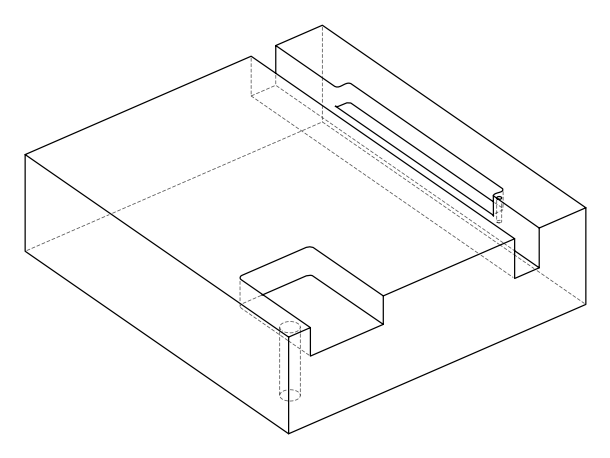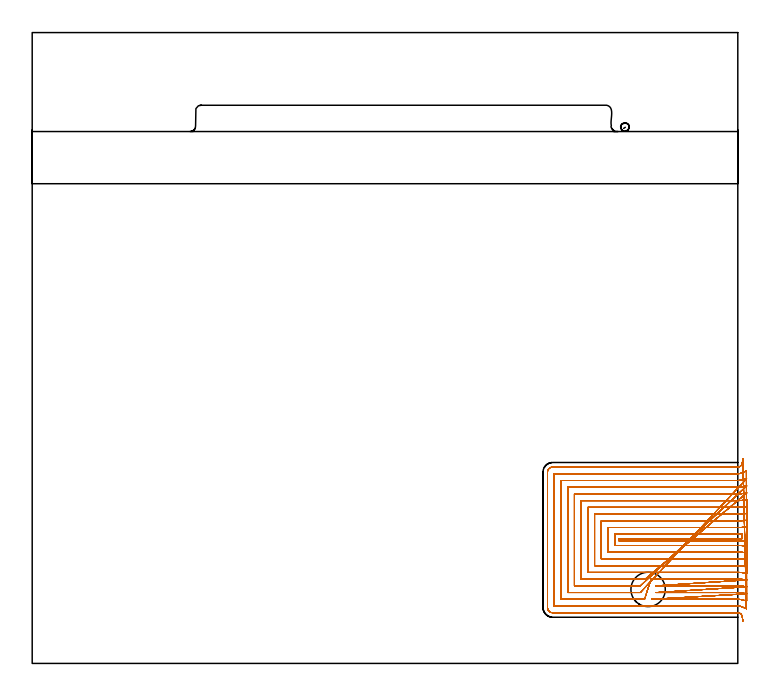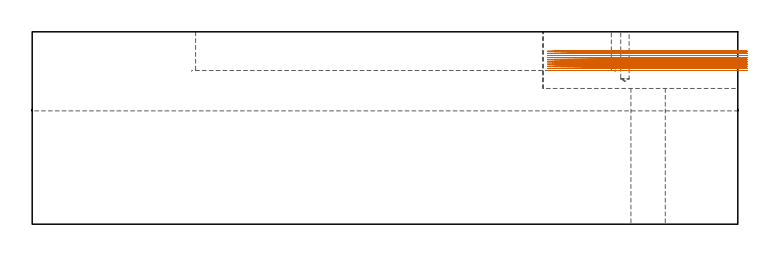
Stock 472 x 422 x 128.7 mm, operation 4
(PLAN: 6 operations, 5 tool changes, 409.7 min)
(1 SPOT_DRILL | STEP1POCKET | NXT0321_9005460120000 | 0.03 min | 0 mm3)
(2 INDEXABLE_INSERT_DRILL_THROUGH_HOLE_FROM_SOLID | STEP1HOLE | NXT0302_017 | 0.39 min | 53388 mm3)
(3 DRILL_BLIND_HOLE_INTO_CENTER | STEP1POCKET | UGT0301_179 | 0.14 min | 775 mm3)
(4 MILL_OPEN_POCKET | POCKET_OPEN | NXT0201_008 | Follow Part, ap 1.5, ae 75% | 379.25 min | 891523 mm3)
(5 MILL_SLOT | SLOT_PARTIAL_RECTANGULAR | NXT0201_011 | Follow Part, ap 3, ae 75% | 21.2 min | 156658 mm3)
(6 MILL_RECTANGULAR_SLOT | SLOT_RECTANGULAR | UGT0201_004 | Follow Part, ap 8, ae 75% | 8.71 min | 444742 mm3)
(TOOL NXT0321_9005460120000 | NC Spot Drill, 142deg, 12mm, Carbide, Uncoated | D12 PA142 FL30 Z2)
(TOOL NXT0302_017 | Index. Insert Drill 23mm [880-D2300L25-05] | D23 PA176 FL115 Z2)
(TOOL UGT0301_179 | Twist Drill 5.6 mm | D5.6 PA118 FL55 Z2)
(TOOL NXT0201_008 | ENDMILL 6mm [2P460-0600-NA 1630] | D6 FL26 Z6)
(TOOL NXT0201_011 | ENDMILL 12mm [2P460-1200-NA 1630] | D12 FL38 Z6)
(TOOL UGT0201_004 | End Mill 32 mm | D32 FL53 Z6)
(OP 4 MILL_OPEN_POCKET, part 2 of 2)
G0 X477.995 Y81.635 Z115.75
G1 X475. Y81.812
G3 X472. Y81.9 R51. F500.
G1 X392.7
Y83.4
X472.
G3 X475. Y83.488 R51.
G1 Y86.494
G2 X472. Y86.4 R48.
G1 X389.7
Y78.9
X472.
G2 X475. Y78.806 R48.
G1 X477.994 Y78.619 F250.
X477.993 Y91.21
X475. Y91.004
G2 X472. Y90.9 R43.5 F500.
G1 X385.2
Y74.4
X472.
G2 X475. Y74.296 R43.5
G1 X477.993 Y74.09 F250.
X477.991 Y95.746
X475. Y95.516
G2 X472. Y95.4 R39. F500.
G1 X380.7
Y69.9
X472.
G2 X475. Y69.784 R39.
G1 X477.991 Y69.554 F250.
X477.989 Y100.292
X475. Y100.031
G2 X472. Y99.9 R34.5 F500.
G1 X376.2
Y65.4
X472.
G2 X475. Y65.269 R34.5
G1 X477.989 Y65.008 F250.
X477.985 Y104.85
X475. Y104.55
G2 X472. Y104.4 R30. F500.
G1 X371.7
Y60.9
X472.
G2 X475. Y60.75 R30.
G1 X477.985 Y60.45 F250.
X477.979 Y109.43
X475. Y109.077
G2 X472. Y108.9 R25.5 F500.
G1 X367.2
Y56.4
X407.056
X410.056 F250.
X477.969 Y114.044 F500.
X475. Y113.615 F250.
G2 X472. Y113.4 R21. F500.
G1 X362.7
Y51.9
X403.853
X406.853 F250.
X477.95 Y118.72 F500.
X475. Y118.175 F250.
G2 X472. Y117.9 R16.5 F500.
G1 X358.2
Y47.4
X403.77
X406.77 F250.
X477.905 Y123.531 F500.
X475. Y122.781 F250.
G2 X472. Y122.4 R12. F500.
G1 X353.7
Y42.9
X406.645
X409.645 F250.
X413.955 Y56.4 F500.
X416.955 F250.
X472. F500.
G2 X475. Y56.223 R25.5
G1 X477.979 Y55.87 F250.
X417.148 Y51.9 F500.
X420.148 F250.
X472. F500.
G2 X475. Y51.685 R21.
G1 X477.969 Y51.256 F250.
X417.23 Y47.4 F500.
X420.23 F250.
X472. F500.
G2 X475. Y47.125 R16.5
G1 X477.95 Y46.58 F250.
X414.349 Y42.9 F500.
X417.349 F250.
X472. F500.
G2 X475. Y42.519 R12.
G1 X477.905 Y41.769 F250.
X477.75 Y128.726
X475. Y127.526
G2 X472. Y126.9 R7.5 F500.
G1 X349.2
Y38.4
X472.
G2 X475. Y37.774 R7.5
G1 X477.75 Y36.574 F250.
X475.393 Y136.947
X474.97 Y133.977
G2 X472. Y131.4 R3. F500.
G1 X348.2
G3 X344.7 Y127.9 R3.5
G1 Y37.4
G3 X348.2 Y33.9 R3.5
G1 X472.
G2 X474.97 Y31.323 R3.
G1 X475.393 Y28.353 F250.
G0 X477.995 Y81.635 Z114.311
G1 X475. Y81.812
G3 X472. Y81.9 R51. F500.
G1 X392.7
Y83.4
X472.
G3 X475. Y83.488 R51.
G1 Y86.494
G2 X472. Y86.4 R48.
G1 X389.7
Y78.9
X472.
G2 X475. Y78.806 R48.
G1 X477.994 Y78.619 F250.
X477.993 Y91.21
X475. Y91.004
G2 X472. Y90.9 R43.5 F500.
G1 X385.2
Y74.4
X472.
G2 X475. Y74.296 R43.5
G1 X477.993 Y74.09 F250.
X477.991 Y95.746
X475. Y95.516
G2 X472. Y95.4 R39. F500.
G1 X380.7
Y69.9
X472.
G2 X475. Y69.784 R39.
G1 X477.991 Y69.554 F250.
X477.989 Y100.292
X475. Y100.031
G2 X472. Y99.9 R34.5 F500.
G1 X376.2
Y65.4
X472.
G2 X475. Y65.269 R34.5
G1 X477.989 Y65.008 F250.
X477.985 Y104.85
X475. Y104.55
G2 X472. Y104.4 R30. F500.
G1 X371.7
Y60.9
X472.
G2 X475. Y60.75 R30.
G1 X477.985 Y60.45 F250.
X477.979 Y109.43
X475. Y109.077
G2 X472. Y108.9 R25.5 F500.
G1 X367.2
Y56.4
X407.056
X410.056 F250.
X477.969 Y114.044 F500.
X475. Y113.615 F250.
G2 X472. Y113.4 R21. F500.
G1 X362.7
Y51.9
X403.853
X406.853 F250.
X477.95 Y118.72 F500.
X475. Y118.175 F250.
G2 X472. Y117.9 R16.5 F500.
G1 X358.2
Y47.4
X403.77
X406.77 F250.
X477.905 Y123.531 F500.
X475. Y122.781 F250.
G2 X472. Y122.4 R12. F500.
G1 X353.7
Y42.9
X406.645
X409.645 F250.
X413.955 Y56.4 F500.
X416.955 F250.
X472. F500.
G2 X475. Y56.223 R25.5
G1 X477.979 Y55.87 F250.
X417.148 Y51.9 F500.
X420.148 F250.
X472. F500.
G2 X475. Y51.685 R21.
G1 X477.969 Y51.256 F250.
X417.23 Y47.4 F500.
X420.23 F250.
X472. F500.
G2 X475. Y47.125 R16.5
G1 X477.95 Y46.58 F250.
X414.349 Y42.9 F500.
X417.349 F250.
X472. F500.
G2 X475. Y42.519 R12.
G1 X477.905 Y41.769 F250.
X477.75 Y128.726
X475. Y127.526
G2 X472. Y126.9 R7.5 F500.
G1 X349.2
Y38.4
X472.
G2 X475. Y37.774 R7.5
G1 X477.75 Y36.574 F250.
X475.393 Y136.947
X474.97 Y133.977
G2 X472. Y131.4 R3. F500.
G1 X348.2
G3 X344.7 Y127.9 R3.5
G1 Y37.4
G3 X348.2 Y33.9 R3.5
G1 X472.
G2 X474.97 Y31.323 R3.
G1 X475.393 Y28.353 F250.
G0 X477.995 Y81.635 Z112.872
G1 X475. Y81.812
G3 X472. Y81.9 R51. F500.
G1 X392.7
Y83.4
X472.
G3 X475. Y83.488 R51.
G1 Y86.494
G2 X472. Y86.4 R48.
G1 X389.7
Y78.9
X472.
G2 X475. Y78.806 R48.
G1 X477.994 Y78.619 F250.
X477.993 Y91.21
X475. Y91.004
G2 X472. Y90.9 R43.5 F500.
G1 X385.2
Y74.4
X472.
G2 X475. Y74.296 R43.5
G1 X477.993 Y74.09 F250.
X477.991 Y95.746
X475. Y95.516
G2 X472. Y95.4 R39. F500.
G1 X380.7
Y69.9
X472.
G2 X475. Y69.784 R39.
G1 X477.991 Y69.554 F250.
X477.989 Y100.292
X475. Y100.031
G2 X472. Y99.9 R34.5 F500.
G1 X376.2
Y65.4
X472.
G2 X475. Y65.269 R34.5
G1 X477.989 Y65.008 F250.
X477.985 Y104.85
X475. Y104.55
G2 X472. Y104.4 R30. F500.
G1 X371.7
Y60.9
X472.
G2 X475. Y60.75 R30.
G1 X477.985 Y60.45 F250.
X477.979 Y109.43
X475. Y109.077
G2 X472. Y108.9 R25.5 F500.
G1 X367.2
Y56.4
X407.056
X410.056 F250.
X477.969 Y114.044 F500.
X475. Y113.615 F250.
G2 X472. Y113.4 R21. F500.
G1 X362.7
Y51.9
X403.853
X406.853 F250.
X477.95 Y118.72 F500.
X475. Y118.175 F250.
G2 X472. Y117.9 R16.5 F500.
G1 X358.2
Y47.4
X403.77
X406.77 F250.
X477.905 Y123.531 F500.
X475. Y122.781 F250.
G2 X472. Y122.4 R12. F500.
G1 X353.7
Y42.9
X406.645
X409.645 F250.
X413.955 Y56.4 F500.
X416.955 F250.
X472. F500.
G2 X475. Y56.223 R25.5
G1 X477.979 Y55.87 F250.
X417.148 Y51.9 F500.
X420.148 F250.
X472. F500.
G2 X475. Y51.685 R21.
G1 X477.969 Y51.256 F250.
X417.23 Y47.4 F500.
X420.23 F250.
X472. F500.
G2 X475. Y47.125 R16.5
G1 X477.95 Y46.58 F250.
X414.349 Y42.9 F500.
X417.349 F250.
X472. F500.
G2 X475. Y42.519 R12.
G1 X477.905 Y41.769 F250.
X477.75 Y128.726
X475. Y127.526
G2 X472. Y126.9 R7.5 F500.
G1 X349.2
Y38.4
X472.
G2 X475. Y37.774 R7.5
G1 X477.75 Y36.574 F250.
X475.393 Y136.947
X474.97 Y133.977
G2 X472. Y131.4 R3. F500.
G1 X348.2
G3 X344.7 Y127.9 R3.5
G1 Y37.4
G3 X348.2 Y33.9 R3.5
G1 X472.
G2 X474.97 Y31.323 R3.
G1 X475.393 Y28.353 F250.
G0 X477.995 Y81.635 Z111.433
G1 X475. Y81.812
G3 X472. Y81.9 R51. F500.
G1 X392.7
Y83.4
X472.
G3 X475. Y83.488 R51.
G1 Y86.494
G2 X472. Y86.4 R48.
G1 X389.7
Y78.9
X472.
G2 X475. Y78.806 R48.
G1 X477.994 Y78.619 F250.
X477.993 Y91.21
X475. Y91.004
G2 X472. Y90.9 R43.5 F500.
G1 X385.2
Y74.4
X472.
G2 X475. Y74.296 R43.5
G1 X477.993 Y74.09 F250.
X477.991 Y95.746
X475. Y95.516
G2 X472. Y95.4 R39. F500.
G1 X380.7
Y69.9
X472.
G2 X475. Y69.784 R39.
G1 X477.991 Y69.554 F250.
X477.989 Y100.292
X475. Y100.031
G2 X472. Y99.9 R34.5 F500.
G1 X376.2
Y65.4
X472.
G2 X475. Y65.269 R34.5
G1 X477.989 Y65.008 F250.
X477.985 Y104.85
X475. Y104.55
G2 X472. Y104.4 R30. F500.
G1 X371.7
Y60.9
X472.
G2 X475. Y60.75 R30.
G1 X477.985 Y60.45 F250.
X477.979 Y109.43
X475. Y109.077
G2 X472. Y108.9 R25.5 F500.
G1 X367.2
Y56.4
X407.056
X410.056 F250.
X477.969 Y114.044 F500.
X475. Y113.615 F250.
G2 X472. Y113.4 R21. F500.
G1 X362.7
Y51.9
X403.853
X406.853 F250.
X477.95 Y118.72 F500.
X475. Y118.175 F250.
G2 X472. Y117.9 R16.5 F500.
G1 X358.2
Y47.4
X403.77
X406.77 F250.
X477.905 Y123.531 F500.
X475. Y122.781 F250.
G2 X472. Y122.4 R12. F500.
G1 X353.7
Y42.9
X406.645
X409.645 F250.
X413.955 Y56.4 F500.
X416.955 F250.
X472. F500.
G2 X475. Y56.223 R25.5
G1 X477.979 Y55.87 F250.
X417.148 Y51.9 F500.
X420.148 F250.
X472. F500.
G2 X475. Y51.685 R21.
G1 X477.969 Y51.256 F250.
X417.23 Y47.4 F500.
X420.23 F250.
X472. F500.
G2 X475. Y47.125 R16.5
G1 X477.95 Y46.58 F250.
X414.349 Y42.9 F500.
X417.349 F250.
X472. F500.
G2 X475. Y42.519 R12.
G1 X477.905 Y41.769 F250.
X477.75 Y128.726
X475. Y127.526
G2 X472. Y126.9 R7.5 F500.
G1 X349.2
Y38.4
X472.
G2 X475. Y37.774 R7.5
G1 X477.75 Y36.574 F250.
X475.393 Y136.947
X474.97 Y133.977
G2 X472. Y131.4 R3. F500.
G1 X348.2
G3 X344.7 Y127.9 R3.5
G1 Y37.4
G3 X348.2 Y33.9 R3.5
G1 X472.
G2 X474.97 Y31.323 R3.
G1 X475.393 Y28.353 F250.
G0 X477.995 Y81.635 Z109.994
G1 X475. Y81.812
G3 X472. Y81.9 R51. F500.
G1 X392.7
Y83.4
X472.
G3 X475. Y83.488 R51.
G1 Y86.494
G2 X472. Y86.4 R48.
G1 X389.7
Y78.9
X472.
G2 X475. Y78.806 R48.
G1 X477.994 Y78.619 F250.
X477.993 Y91.21
X475. Y91.004
G2 X472. Y90.9 R43.5 F500.
G1 X385.2
Y74.4
X472.
G2 X475. Y74.296 R43.5
G1 X477.993 Y74.09 F250.
X477.991 Y95.746
X475. Y95.516
G2 X472. Y95.4 R39. F500.
G1 X380.7
Y69.9
X472.
G2 X475. Y69.784 R39.
G1 X477.991 Y69.554 F250.
X477.989 Y100.292
X475. Y100.031
G2 X472. Y99.9 R34.5 F500.
G1 X376.2
Y65.4
X472.
G2 X475. Y65.269 R34.5
G1 X477.989 Y65.008 F250.
X477.985 Y104.85
X475. Y104.55
G2 X472. Y104.4 R30. F500.
G1 X371.7
Y60.9
X472.
G2 X475. Y60.75 R30.
G1 X477.985 Y60.45 F250.
X477.979 Y109.43
X475. Y109.077
G2 X472. Y108.9 R25.5 F500.
G1 X367.2
Y56.4
X407.056
X410.056 F250.
X477.969 Y114.044 F500.
X475. Y113.615 F250.
G2 X472. Y113.4 R21. F500.
G1 X362.7
Y51.9
X403.853
X406.853 F250.
X477.95 Y118.72 F500.
X475. Y118.175 F250.
G2 X472. Y117.9 R16.5 F500.
G1 X358.2
Y47.4
X403.77
X406.77 F250.
X477.905 Y123.531 F500.
X475. Y122.781 F250.
G2 X472. Y122.4 R12. F500.
G1 X353.7
Y42.9
X406.645
X409.645 F250.
X413.955 Y56.4 F500.
X416.955 F250.
X472. F500.
G2 X475. Y56.223 R25.5
G1 X477.979 Y55.87 F250.
X417.148 Y51.9 F500.
X420.148 F250.
X472. F500.
G2 X475. Y51.685 R21.
G1 X477.969 Y51.256 F250.
X417.23 Y47.4 F500.
X420.23 F250.
X472. F500.
G2 X475. Y47.125 R16.5
G1 X477.95 Y46.58 F250.
X414.349 Y42.9 F500.
X417.349 F250.
X472. F500.
G2 X475. Y42.519 R12.
G1 X477.905 Y41.769 F250.
X477.75 Y128.726
X475. Y127.526
G2 X472. Y126.9 R7.5 F500.
G1 X349.2
Y38.4
X472.
G2 X475. Y37.774 R7.5
G1 X477.75 Y36.574 F250.
X475.393 Y136.947
X474.97 Y133.977
G2 X472. Y131.4 R3. F500.
G1 X348.2
G3 X344.7 Y127.9 R3.5
G1 Y37.4
G3 X348.2 Y33.9 R3.5
G1 X472.
G2 X474.97 Y31.323 R3.
G1 X475.393 Y28.353 F250.
G0 X477.995 Y81.635 Z108.556
G1 X475. Y81.812
G3 X472. Y81.9 R51. F500.
G1 X392.7
Y83.4
X472.
G3 X475. Y83.488 R51.
G1 Y86.494
G2 X472. Y86.4 R48.
G1 X389.7
Y78.9
X472.
G2 X475. Y78.806 R48.
G1 X477.994 Y78.619 F250.
X477.993 Y91.21
X475. Y91.004
G2 X472. Y90.9 R43.5 F500.
G1 X385.2
Y74.4
X472.
G2 X475. Y74.296 R43.5
G1 X477.993 Y74.09 F250.
X477.991 Y95.746
X475. Y95.516
G2 X472. Y95.4 R39. F500.
G1 X380.7
Y69.9
X472.
G2 X475. Y69.784 R39.
G1 X477.991 Y69.554 F250.
X477.989 Y100.292
X475. Y100.031
G2 X472. Y99.9 R34.5 F500.
G1 X376.2
Y65.4
X472.
G2 X475. Y65.269 R34.5
G1 X477.989 Y65.008 F250.
X477.985 Y104.85
X475. Y104.55
G2 X472. Y104.4 R30. F500.
G1 X371.7
Y60.9
X472.
G2 X475. Y60.75 R30.
G1 X477.985 Y60.45 F250.
X477.979 Y109.43
X475. Y109.077
G2 X472. Y108.9 R25.5 F500.
G1 X367.2
Y56.4
X407.056
X410.056 F250.
X477.969 Y114.044 F500.
X475. Y113.615 F250.
G2 X472. Y113.4 R21. F500.
G1 X362.7
Y51.9
X403.853
X406.853 F250.
X477.95 Y118.72 F500.
X475. Y118.175 F250.
G2 X472. Y117.9 R16.5 F500.
G1 X358.2
Y47.4
X403.77
X406.77 F250.
X477.905 Y123.531 F500.
X475. Y122.781 F250.
G2 X472. Y122.4 R12. F500.
G1 X353.7
Y42.9
X406.645
X409.645 F250.
X413.955 Y56.4 F500.
X416.955 F250.
X472. F500.
G2 X475. Y56.223 R25.5
G1 X477.979 Y55.87 F250.
X417.148 Y51.9 F500.
X420.148 F250.
X472. F500.
G2 X475. Y51.685 R21.
G1 X477.969 Y51.256 F250.
X417.23 Y47.4 F500.
X420.23 F250.
X472. F500.
G2 X475. Y47.125 R16.5
G1 X477.95 Y46.58 F250.
X414.349 Y42.9 F500.
X417.349 F250.
X472. F500.
G2 X475. Y42.519 R12.
G1 X477.905 Y41.769 F250.
X477.75 Y128.726
X475. Y127.526
G2 X472. Y126.9 R7.5 F500.
G1 X349.2
Y38.4
X472.
G2 X475. Y37.774 R7.5
G1 X477.75 Y36.574 F250.
X475.393 Y136.947
X474.97 Y133.977
G2 X472. Y131.4 R3. F500.
G1 X348.2
G3 X344.7 Y127.9 R3.5
G1 Y37.4
G3 X348.2 Y33.9 R3.5
G1 X472.
G2 X474.97 Y31.323 R3.
G1 X475.393 Y28.353 F250.
G0 X477.995 Y81.635 Z107.117
G1 X475. Y81.812
G3 X472. Y81.9 R51. F500.
G1 X392.7
Y83.4
X472.
G3 X475. Y83.488 R51.
G1 Y86.494
G2 X472. Y86.4 R48.
G1 X389.7
Y78.9
X472.
G2 X475. Y78.806 R48.
G1 X477.994 Y78.619 F250.
X477.993 Y91.21
X475. Y91.004
G2 X472. Y90.9 R43.5 F500.
G1 X385.2
Y74.4
X472.
G2 X475. Y74.296 R43.5
G1 X477.993 Y74.09 F250.
X477.991 Y95.746
X475. Y95.516
G2 X472. Y95.4 R39. F500.
G1 X380.7
Y69.9
X472.
G2 X475. Y69.784 R39.
G1 X477.991 Y69.554 F250.
X477.989 Y100.292
X475. Y100.031
G2 X472. Y99.9 R34.5 F500.
G1 X376.2
Y65.4
X472.
G2 X475. Y65.269 R34.5
G1 X477.989 Y65.008 F250.
X477.985 Y104.85
X475. Y104.55
G2 X472. Y104.4 R30. F500.
G1 X371.7
Y60.9
X472.
G2 X475. Y60.75 R30.
G1 X477.985 Y60.45 F250.
X477.979 Y109.43
X475. Y109.077
G2 X472. Y108.9 R25.5 F500.
G1 X367.2
Y56.4
X407.056
X410.056 F250.
X477.969 Y114.044 F500.
X475. Y113.615 F250.
G2 X472. Y113.4 R21. F500.
G1 X362.7
Y51.9
X403.853
X406.853 F250.
X477.95 Y118.72 F500.
X475. Y118.175 F250.
G2 X472. Y117.9 R16.5 F500.
G1 X358.2
Y47.4
X403.77
X406.77 F250.
X477.905 Y123.531 F500.
X475. Y122.781 F250.
G2 X472. Y122.4 R12. F500.
G1 X353.7
Y42.9
X406.645
X409.645 F250.
X413.955 Y56.4 F500.
X416.955 F250.
X472. F500.
G2 X475. Y56.223 R25.5
G1 X477.979 Y55.87 F250.
X417.148 Y51.9 F500.
X420.148 F250.
X472. F500.
G2 X475. Y51.685 R21.
G1 X477.969 Y51.256 F250.
X417.23 Y47.4 F500.
X420.23 F250.
X472. F500.
G2 X475. Y47.125 R16.5
G1 X477.95 Y46.58 F250.
X414.349 Y42.9 F500.
X417.349 F250.
X472. F500.
G2 X475. Y42.519 R12.
G1 X477.905 Y41.769 F250.
X477.75 Y128.726
X475. Y127.526
G2 X472. Y126.9 R7.5 F500.
G1 X349.2
Y38.4
X472.
G2 X475. Y37.774 R7.5
G1 X477.75 Y36.574 F250.
X475.393 Y136.947
X474.97 Y133.977
G2 X472. Y131.4 R3. F500.
G1 X348.2
G3 X344.7 Y127.9 R3.5
G1 Y37.4
G3 X348.2 Y33.9 R3.5
G1 X472.
G2 X474.97 Y31.323 R3.
G1 X475.393 Y28.353 F250.
G0 X477.995 Y81.635 Z105.678
G1 X475. Y81.812
G3 X472. Y81.9 R51. F500.
G1 X392.7
Y83.4
X472.
G3 X475. Y83.488 R51.
G1 Y86.494
G2 X472. Y86.4 R48.
G1 X389.7
Y78.9
X472.
G2 X475. Y78.806 R48.
G1 X477.994 Y78.619 F250.
X477.993 Y91.21
X475. Y91.004
G2 X472. Y90.9 R43.5 F500.
G1 X385.2
Y74.4
X472.
G2 X475. Y74.296 R43.5
G1 X477.993 Y74.09 F250.
X477.991 Y95.746
X475. Y95.516
G2 X472. Y95.4 R39. F500.
G1 X380.7
Y69.9
X472.
G2 X475. Y69.784 R39.
G1 X477.991 Y69.554 F250.
X477.989 Y100.292
X475. Y100.031
G2 X472. Y99.9 R34.5 F500.
G1 X376.2
Y65.4
X472.
G2 X475. Y65.269 R34.5
G1 X477.989 Y65.008 F250.
X477.985 Y104.85
X475. Y104.55
G2 X472. Y104.4 R30. F500.
G1 X371.7
Y60.9
X472.
G2 X475. Y60.75 R30.
G1 X477.985 Y60.45 F250.
X477.979 Y109.43
X475. Y109.077
G2 X472. Y108.9 R25.5 F500.
G1 X367.2
Y56.4
X407.056
X410.056 F250.
X477.969 Y114.044 F500.
X475. Y113.615 F250.
G2 X472. Y113.4 R21. F500.
G1 X362.7
Y51.9
X403.853
X406.853 F250.
X477.95 Y118.72 F500.
X475. Y118.175 F250.
G2 X472. Y117.9 R16.5 F500.
G1 X358.2
Y47.4
X403.77
X406.77 F250.
X477.905 Y123.531 F500.
X475. Y122.781 F250.
G2 X472. Y122.4 R12. F500.
G1 X353.7
Y42.9
X406.645
X409.645 F250.
X413.955 Y56.4 F500.
X416.955 F250.
X472. F500.
G2 X475. Y56.223 R25.5
G1 X477.979 Y55.87 F250.
X417.148 Y51.9 F500.
X420.148 F250.
X472. F500.
G2 X475. Y51.685 R21.
G1 X477.969 Y51.256 F250.
X417.23 Y47.4 F500.
X420.23 F250.
X472. F500.
G2 X475. Y47.125 R16.5
G1 X477.95 Y46.58 F250.
X414.349 Y42.9 F500.
X417.349 F250.
X472. F500.
G2 X475. Y42.519 R12.
G1 X477.905 Y41.769 F250.
X477.75 Y128.726
X475. Y127.526
G2 X472. Y126.9 R7.5 F500.
G1 X349.2
Y38.4
X472.
G2 X475. Y37.774 R7.5
G1 X477.75 Y36.574 F250.
X475.393 Y136.947
X474.97 Y133.977
G2 X472. Y131.4 R3. F500.
G1 X348.2
G3 X344.7 Y127.9 R3.5
G1 Y37.4
G3 X348.2 Y33.9 R3.5
G1 X472.
G2 X474.97 Y31.323 R3.
G1 X475.393 Y28.353 F250.
G0 X477.995 Y81.635 Z104.239
G1 X475. Y81.812
G3 X472. Y81.9 R51. F500.
G1 X392.7
Y83.4
X472.
G3 X475. Y83.488 R51.
G1 Y86.494
G2 X472. Y86.4 R48.
G1 X389.7
Y78.9
X472.
G2 X475. Y78.806 R48.
G1 X477.994 Y78.619 F250.
X477.993 Y91.21
X475. Y91.004
G2 X472. Y90.9 R43.5 F500.
G1 X385.2
Y74.4
X472.
G2 X475. Y74.296 R43.5
G1 X477.993 Y74.09 F250.
X477.991 Y95.746
X475. Y95.516
G2 X472. Y95.4 R39. F500.
G1 X380.7
Y69.9
X472.
G2 X475. Y69.784 R39.
G1 X477.991 Y69.554 F250.
X477.989 Y100.292
X475. Y100.031
G2 X472. Y99.9 R34.5 F500.
G1 X376.2
Y65.4
X472.
G2 X475. Y65.269 R34.5
G1 X477.989 Y65.008 F250.
X477.985 Y104.85
X475. Y104.55
G2 X472. Y104.4 R30. F500.
G1 X371.7
Y60.9
X472.
G2 X475. Y60.75 R30.
G1 X477.985 Y60.45 F250.
X477.979 Y109.43
X475. Y109.077
G2 X472. Y108.9 R25.5 F500.
G1 X367.2
Y56.4
X407.056
X410.056 F250.
X477.969 Y114.044 F500.
X475. Y113.615 F250.
G2 X472. Y113.4 R21. F500.
G1 X362.7
Y51.9
X403.853
X406.853 F250.
X477.95 Y118.72 F500.
X475. Y118.175 F250.
G2 X472. Y117.9 R16.5 F500.
G1 X358.2
Y47.4
X403.77
X406.77 F250.
X477.905 Y123.531 F500.
X475. Y122.781 F250.
G2 X472. Y122.4 R12. F500.
G1 X353.7
Y42.9
X406.645
X409.645 F250.
X413.955 Y56.4 F500.
X416.955 F250.
X472. F500.
G2 X475. Y56.223 R25.5
G1 X477.979 Y55.87 F250.
X417.148 Y51.9 F500.
X420.148 F250.
X472. F500.
G2 X475. Y51.685 R21.
G1 X477.969 Y51.256 F250.
X417.23 Y47.4 F500.
X420.23 F250.
X472. F500.
G2 X475. Y47.125 R16.5
G1 X477.95 Y46.58 F250.
X414.348 Y42.9 F500.
X417.348 F250.
X472. F500.
G2 X475. Y42.519 R12.
G1 X477.905 Y41.769 F250.
X477.75 Y128.726
X475. Y127.526
G2 X472. Y126.9 R7.5 F500.
G1 X349.2
Y38.4
X472.
G2 X475. Y37.774 R7.5
G1 X477.75 Y36.574 F250.
X475.393 Y136.947
X474.97 Y133.977
G2 X472. Y131.4 R3. F500.
G1 X348.2
G3 X344.7 Y127.9 R3.5
G1 Y37.4
G3 X348.2 Y33.9 R3.5
G1 X472.
G2 X474.97 Y31.323 R3.
G1 X475.393 Y28.353 F250.
G0 X477.995 Y81.635 Z102.8
G1 X475. Y81.812
G3 X472. Y81.9 R51. F500.
G1 X392.7
Y83.4
X472.
G3 X475. Y83.488 R51.
G1 Y86.494
G2 X472. Y86.4 R48.
G1 X389.7
Y78.9
X472.
G2 X475. Y78.806 R48.
G1 X477.994 Y78.619 F250.
X477.993 Y91.21
X475. Y91.004
G2 X472. Y90.9 R43.5 F500.
G1 X385.2
Y74.4
X472.
G2 X475. Y74.296 R43.5
G1 X477.993 Y74.09 F250.
X477.991 Y95.746
X475. Y95.516
G2 X472. Y95.4 R39. F500.
G1 X380.7
Y69.9
X472.
G2 X475. Y69.784 R39.
G1 X477.991 Y69.554 F250.
X477.989 Y100.292
X475. Y100.031
G2 X472. Y99.9 R34.5 F500.
G1 X376.2
Y65.4
X472.
G2 X475. Y65.269 R34.5
G1 X477.989 Y65.008 F250.
X477.985 Y104.85
X475. Y104.55
G2 X472. Y104.4 R30. F500.
G1 X371.7
Y60.9
X472.
G2 X475. Y60.75 R30.
G1 X477.985 Y60.45 F250.
X477.979 Y109.43
X475. Y109.077
G2 X472. Y108.9 R25.5 F500.
G1 X367.2
Y56.4
X407.056
X410.056 F250.
X477.969 Y114.044 F500.
X475. Y113.615 F250.
G2 X472. Y113.4 R21. F500.
G1 X362.7
Y51.9
X403.853
X406.853 F250.
X477.95 Y118.72 F500.
X475. Y118.175 F250.
G2 X472. Y117.9 R16.5 F500.
G1 X358.2
Y47.4
X403.77
X406.77 F250.
X477.905 Y123.531 F500.
X475. Y122.781 F250.
G2 X472. Y122.4 R12. F500.
G1 X353.7
Y42.9
X406.645
X409.645 F250.
X413.955 Y56.4 F500.
X416.955 F250.
X472. F500.
G2 X475. Y56.223 R25.5
G1 X477.979 Y55.87 F250.
X417.148 Y51.9 F500.
X420.148 F250.
X472. F500.
G2 X475. Y51.685 R21.
G1 X477.969 Y51.256 F250.
X417.23 Y47.4 F500.
X420.23 F250.
X472. F500.
G2 X475. Y47.125 R16.5
G1 X477.95 Y46.58 F250.
X414.348 Y42.9 F500.
X417.348 F250.
X472. F500.
G2 X475. Y42.519 R12.
G1 X477.905 Y41.769 F250.
X477.75 Y128.726
X475. Y127.526
G2 X472. Y126.9 R7.5 F500.
G1 X349.2
Y38.4
X472.
G2 X475. Y37.774 R7.5
G1 X477.75 Y36.574 F250.
X475.393 Y136.947
X474.97 Y133.977
G2 X472. Y131.4 R3. F500.
G1 X348.2
G3 X344.7 Y127.9 R3.5
G1 Y37.4
G3 X348.2 Y33.9 R3.5
G1 X472.
G2 X474.97 Y31.323 R3.
G1 X475.393 Y28.353 F250.
G0 Z138.7
M5
M2
